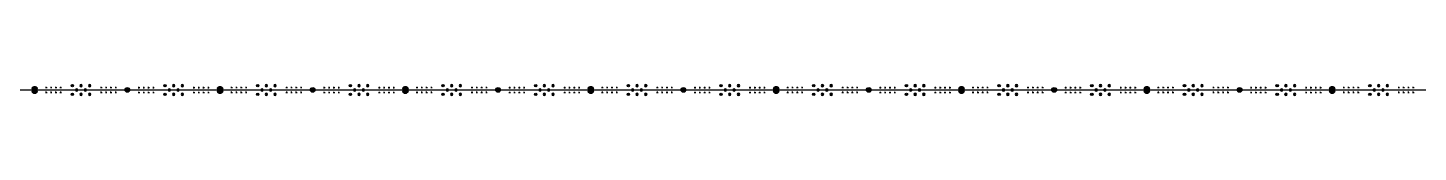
# Model space of a CAD drawing. Header units: feet. Extents: x -132 to 1786, y -308 to 228.
# Drawn here: x 347.4 to 827.5, y 224.3 to 228.1 of the extents above; entities that cross this region are included whole.
import ezdxf

# ---------------------------------------------------------------- set-up
doc = ezdxf.new("R2010")
doc.units = ezdxf.units.FT
doc.header["$MEASUREMENT"] = 0
doc.layers.add('Product (Colored)', color=250, linetype='Continuous')
doc.layers.add('Product (Red Only)', color=1, linetype='Continuous')

# ---------------------------------------------------------------- blocks, each defined once
blk = doc.blocks.new('12m GEPS')
at = {"layer": 'Product (Red Only)', "true_color": 0x000000}
h = blk.add_hatch(color=18, dxfattribs=at)
h.dxf.hatch_style = 1
h.paths.add_polyline_path([(-0.09, 0, 1), (0.09, 0, 1)])
h.paths.add_polyline_path([(0.14, 0.31), (0.14, 0.26), (0.14, 0.21, -0.255267), (0.25, 0, -0.255267), (0.14, -0.21), (0.14, -0.31, 0.654654)])
h.paths.add_polyline_path([(-0.14, 0.31, 0.654654), (-0.14, -0.31), (-0.14, -0.26), (-0.14, -0.21, -0.255267), (-0.25, 0, -0.255267), (-0.14, 0.21)])
at = {"layer": 'Product (Red Only)', "true_color": 0xf8991e}
h = blk.add_hatch(color=30, dxfattribs=at)
h.dxf.hatch_style = 1
edge = h.paths.add_edge_path()
edge.add_arc((0, 0), 0.0878, 0, 360)
edge = h.paths.add_edge_path()
edge.add_arc((0, 0), 0.25, 0, 180)
edge.add_arc((0, 0), 0.25, 180, 360)
at = {"layer": 'Product (Red Only)', "color": 18, "true_color": 0x000000}
for p, q in [((-0.14, 0.31), (-0.14, 0.21)), ((0.14, 0.31), (0.14, 0.26)), ((0.14, 0.31), (0.14, 0.21)), ((-0.14, -0.21), (-0.14, -0.31)), ((-0.14, -0.26), (-0.14, -0.31)), ((0.14, -0.21), (0.14, -0.31)), ((0.14, -0.26), (0.14, -0.31))]:
    blk.add_line(p, q, dxfattribs=at)
for radius in [0.25, 0.0878]:
    blk.add_circle((0, 0), radius, dxfattribs=at)
for start, end in [(113.5782, 246.4218), (121.3323, 238.6677), (293.5782, 66.4218), (301.3323, 58.6677)]:
    blk.add_arc((0, 0), 0.338, start, end, dxfattribs=at)
blk = doc.blocks.new('40 FOOT GEPS')
at = {"layer": 'Product (Red Only)', "color": 18, "true_color": 0x000000}
blk.add_circle((0, 0), 0.25, dxfattribs=at)
blk.add_blockref('12m GEPS', (0, 0), dxfattribs=at)
blk = doc.blocks.new('Purple BSTR')
at = {"layer": 'Product (Colored)', "transparency": 33554687}
h = blk.add_hatch(color=200, dxfattribs=at)
h.dxf.hatch_style = 1
edge = h.paths.add_edge_path()
edge.add_arc((0, 0), 0.025, 0, 360)
at = {"layer": 'Product (Colored)', "color": 200}
for p, q in [((-0.03, 0), (-0.08, 0)), ((0.02, 0), (-0.03, 0)), ((0, 0.08), (0, 0.02)), ((0, 0.02), (0, -0.03)), ((0.08, 0), (0.02, 0)), ((0, -0.03), (0, -0.08))]:
    blk.add_line(p, q, dxfattribs=at)
blk = doc.blocks.new('BSTR Single')
at = {"transparency": 33554687}
h = blk.add_hatch(color=256, dxfattribs=at)
h.dxf.hatch_style = 1
edge = h.paths.add_edge_path()
edge.add_arc((0, 0), 0.025, 0, 360)
for p, q in [((-0.03, 0), (-0.08, 0)), ((0, 0.08), (0, 0.03)), ((0.08, 0), (0.03, 0)), ((0, -0.03), (0, -0.08))]:
    blk.add_line(p, q)
blk.add_blockref('Purple BSTR', (0, 0))
blk = doc.blocks.new('1.5m GEPS')
at = {"layer": 'Product (Red Only)'}
h = blk.add_hatch(color=1, dxfattribs=at)
h.dxf.hatch_style = 1
h.paths.add_polyline_path([(-0.125, 0, 1), (0.125, 0, 1)])
at = {"layer": 'Product (Red Only)', "color": 18, "true_color": 0x000000}
blk.add_circle((0, 0), 0.125, dxfattribs=at)
blk = doc.blocks.new('3 m GEPS')
at = {"layer": 'Product (Red Only)', "true_color": 0xa1e7fc}
h = blk.add_hatch(color=141, dxfattribs=at)
h.dxf.hatch_style = 1
edge = h.paths.add_edge_path(flags=16)
edge.add_arc((0, 0), 0.0458, 0, 360)
edge = h.paths.add_edge_path()
edge.add_arc((0, 0), 0.125, 180, 360)
edge.add_arc((0, 0), 0.125, 0, 180)
at = {"layer": 'Product (Red Only)', "true_color": 0x000000}
h = blk.add_hatch(color=18, dxfattribs=at)
h.dxf.hatch_style = 1
edge = h.paths.add_edge_path()
edge.add_arc((0, 0), 0.0458, 0, 360)
at = {"layer": 'Product (Red Only)', "color": 18, "true_color": 0x000000}
for radius in [0.125, 0.0456]:
    blk.add_circle((0, 0), radius, dxfattribs=at)
blk = doc.blocks.new('20 FOOT GEPS')
at = {"layer": 'Product (Red Only)'}
h = blk.add_hatch(color=3, dxfattribs=at)
h.dxf.hatch_style = 1
h.paths.add_polyline_path([(0.51, 0.65, 0.345381), (-0.51, 0.65), (0, 0.14)])
h.paths.add_polyline_path([(0.65, 0.51), (0.14, 0), (0.65, -0.51, 0.167827), (0.82, 0, 0.167827)])
h.paths.add_polyline_path([(0, -0.14), (-0.51, -0.65, 0.345381), (0.51, -0.65)])
h.paths.add_polyline_path([(-0.65, 0.51, 0.167827), (-0.82, 0, 0.167827), (-0.65, -0.51), (-0.14, 0)])
at = {"layer": 'Product (Red Only)', "true_color": 0x000000}
h = blk.add_hatch(color=18, dxfattribs=at)
h.dxf.hatch_style = 1
h.paths.add_polyline_path([(0.65, 0.51, 0.060218), (0.51, 0.65), (0, 0.14), (-0.51, 0.65, 0.060218), (-0.65, 0.51), (-0.14, 0), (-0.65, -0.51, 0.060218), (-0.51, -0.65), (0, -0.14), (0.51, -0.65, 0.060218), (0.65, -0.51), (0.14, 0)])
at = {"layer": 'Product (Red Only)', "color": 18, "true_color": 0x000000}
for p, q in [((-0.14, 0), (-0.65, 0.51)), ((0, 0.14), (-0.51, 0.65)), ((0, 0.14), (0.51, 0.65)), ((0.14, 0), (0.65, 0.51)), ((0.14, 0), (0.65, -0.51)), ((-0.14, 0), (-0.65, -0.51)), ((0, -0.14), (-0.51, -0.65)), ((0, -0.14), (0.51, -0.65))]:
    blk.add_line(p, q, dxfattribs=at)
blk.add_circle((0, 0), 0.82, dxfattribs=at)

msp = doc.modelspace()

# ---------------------------------------------------------------- linework, layer by layer
at = {"color": 18, "linetype": 'Continuous', "lineweight": 25, "true_color": 0x000000}
msp.add_lwpolyline([(253.792, 226.205), (741.759, 226.205), (1785.727, 226.205)], dxfattribs=at)

# ---------------------------------------------------------------- block references
at = {"color": 18, "true_color": 0x000000, "rotation": 180}
for name, p, xscale, yscale, zscale in [('1.5m GEPS', (362.792, 227.705), 3.333333333333485, 3.333333333333485, 3.333333333333485), ('3 m GEPS', (364.292, 226.205), -3.333333333333485, 3.333333333333485, 3.333333333333417), ('1.5m GEPS', (365.792, 227.705), -3.333333333333485, 3.333333333333485, 3.333333333333417), ('3 m GEPS', (367.292, 226.205), -3.333333333333485, 3.333333333333485, 3.333333333333417), ('1.5m GEPS', (368.792, 227.705), -3.333333333333485, 3.333333333333485, 3.333333333333417), ('1.5m GEPS', (394.792, 227.677), 3.333333333333371, 3.333333333333371, 3.333333333333371), ('3 m GEPS', (396.292, 226.177), -3.333333333333371, 3.333333333333485, 3.333333333333417), ('1.5m GEPS', (397.792, 227.677), -3.333333333333371, 3.333333333333485, 3.333333333333417), ('3 m GEPS', (399.292, 226.177), -3.333333333333371, 3.333333333333485, 3.333333333333417), ('1.5m GEPS', (400.792, 227.677), -3.333333333333371, 3.333333333333485, 3.333333333333417), ('1.5m GEPS', (426.792, 227.705), 3.333333333333485, 3.333333333333485, 3.333333333333485), ('3 m GEPS', (428.292, 226.205), -3.333333333333485, 3.333333333333485, 3.333333333333417), ('1.5m GEPS', (429.792, 227.705), -3.333333333333485, 3.333333333333485, 3.333333333333417), ('3 m GEPS', (431.292, 226.205), -3.333333333333485, 3.333333333333485, 3.333333333333417), ('1.5m GEPS', (432.792, 227.705), -3.333333333333485, 3.333333333333485, 3.333333333333417), ('1.5m GEPS', (458.792, 227.677), 3.333333333333371, 3.333333333333371, 3.333333333333371), ('3 m GEPS', (460.292, 226.177), -3.333333333333371, 3.333333333333485, 3.333333333333417), ('1.5m GEPS', (461.792, 227.677), -3.333333333333371, 3.333333333333485, 3.333333333333417), ('3 m GEPS', (463.292, 226.177), -3.333333333333371, 3.333333333333485, 3.333333333333417), ('1.5m GEPS', (464.792, 227.677), -3.333333333333371, 3.333333333333485, 3.333333333333417), ('1.5m GEPS', (490.792, 227.705), 3.333333333333485, 3.333333333333485, 3.333333333333485), ('3 m GEPS', (492.292, 226.205), -3.333333333333485, 3.333333333333485, 3.333333333333417), ('1.5m GEPS', (493.792, 227.705), -3.333333333333485, 3.333333333333485, 3.333333333333417), ('3 m GEPS', (495.292, 226.205), -3.333333333333485, 3.333333333333485, 3.333333333333417), ('1.5m GEPS', (496.792, 227.705), -3.333333333333485, 3.333333333333485, 3.333333333333417), ('1.5m GEPS', (522.792, 227.677), 3.333333333333371, 3.333333333333371, 3.333333333333371), ('3 m GEPS', (524.292, 226.177), -3.333333333333371, 3.333333333333485, 3.333333333333417), ('1.5m GEPS', (525.792, 227.677), -3.333333333333371, 3.333333333333485, 3.333333333333417), ('3 m GEPS', (527.292, 226.177), -3.333333333333371, 3.333333333333485, 3.333333333333417), ('1.5m GEPS', (528.792, 227.677), -3.333333333333371, 3.333333333333485, 3.333333333333417), ('1.5m GEPS', (554.792, 227.705), 3.333333333333485, 3.333333333333485, 3.333333333333485), ('3 m GEPS', (556.292, 226.205), -3.333333333333485, 3.333333333333485, 3.333333333333417), ('1.5m GEPS', (557.792, 227.705), -3.333333333333485, 3.333333333333485, 3.333333333333417), ('3 m GEPS', (559.292, 226.205), -3.333333333333485, 3.333333333333485, 3.333333333333417), ('1.5m GEPS', (560.792, 227.705), -3.333333333333485, 3.333333333333485, 3.333333333333417), ('1.5m GEPS', (586.792, 227.677), 3.333333333333371, 3.333333333333371, 3.333333333333371), ('3 m GEPS', (588.292, 226.177), -3.333333333333371, 3.333333333333485, 3.333333333333417), ('1.5m GEPS', (589.792, 227.677), -3.333333333333371, 3.333333333333485, 3.333333333333417), ('3 m GEPS', (591.292, 226.177), -3.333333333333371, 3.333333333333485, 3.333333333333417), ('1.5m GEPS', (592.792, 227.677), -3.333333333333371, 3.333333333333485, 3.333333333333417), ('1.5m GEPS', (618.792, 227.705), 3.333333333333485, 3.333333333333485, 3.333333333333485), ('3 m GEPS', (620.292, 226.205), -3.333333333333485, 3.333333333333485, 3.333333333333417), ('1.5m GEPS', (621.792, 227.705), -3.333333333333485, 3.333333333333485, 3.333333333333417), ('3 m GEPS', (623.292, 226.205), -3.333333333333485, 3.333333333333485, 3.333333333333417), ('1.5m GEPS', (624.792, 227.705), -3.333333333333485, 3.333333333333485, 3.333333333333417), ('1.5m GEPS', (650.792, 227.677), 3.333333333333371, 3.333333333333371, 3.333333333333371), ('3 m GEPS', (652.292, 226.177), -3.333333333333371, 3.333333333333485, 3.333333333333417), ('1.5m GEPS', (653.792, 227.677), -3.333333333333371, 3.333333333333485, 3.333333333333417), ('3 m GEPS', (655.292, 226.177), -3.333333333333371, 3.333333333333485, 3.333333333333417), ('1.5m GEPS', (656.792, 227.677), -3.333333333333371, 3.333333333333485, 3.333333333333417), ('1.5m GEPS', (682.792, 227.705), 3.333333333333485, 3.333333333333485, 3.333333333333485), ('3 m GEPS', (684.292, 226.205), -3.333333333333485, 3.333333333333485, 3.333333333333417), ('1.5m GEPS', (685.792, 227.705), -3.333333333333485, 3.333333333333485, 3.333333333333417), ('3 m GEPS', (687.292, 226.205), -3.333333333333485, 3.333333333333485, 3.333333333333417), ('1.5m GEPS', (688.792, 227.705), -3.333333333333485, 3.333333333333485, 3.333333333333417), ('1.5m GEPS', (714.792, 227.677), 3.333333333333371, 3.333333333333371, 3.333333333333371), ('3 m GEPS', (716.292, 226.177), -3.333333333333371, 3.333333333333485, 3.333333333333417), ('1.5m GEPS', (717.792, 227.677), -3.333333333333371, 3.333333333333485, 3.333333333333417), ('3 m GEPS', (719.292, 226.177), -3.333333333333371, 3.333333333333485, 3.333333333333417), ('1.5m GEPS', (720.792, 227.677), -3.333333333333371, 3.333333333333485, 3.333333333333417), ('1.5m GEPS', (746.792, 227.705), 3.333333333333485, 3.333333333333485, 3.333333333333485), ('3 m GEPS', (748.292, 226.205), -3.333333333333485, 3.333333333333485, 3.333333333333417), ('1.5m GEPS', (749.792, 227.705), -3.333333333333485, 3.333333333333485, 3.333333333333417), ('3 m GEPS', (751.292, 226.205), -3.333333333333485, 3.333333333333485, 3.333333333333417), ('1.5m GEPS', (752.792, 227.705), -3.333333333333485, 3.333333333333485, 3.333333333333417), ('1.5m GEPS', (778.792, 227.677), 3.333333333333371, 3.333333333333371, 3.333333333333371), ('3 m GEPS', (780.292, 226.177), -3.333333333333371, 3.333333333333485, 3.333333333333417), ('1.5m GEPS', (781.792, 227.677), -3.333333333333371, 3.333333333333485, 3.333333333333417), ('3 m GEPS', (783.292, 226.177), -3.333333333333371, 3.333333333333485, 3.333333333333417), ('1.5m GEPS', (784.792, 227.677), -3.333333333333371, 3.333333333333485, 3.333333333333417), ('1.5m GEPS', (810.792, 227.705), 3.333333333333485, 3.333333333333485, 3.333333333333485), ('3 m GEPS', (812.292, 226.205), -3.333333333333485, 3.333333333333485, 3.333333333333417), ('1.5m GEPS', (813.792, 227.705), -3.333333333333485, 3.333333333333485, 3.333333333333417), ('3 m GEPS', (815.292, 226.205), -3.333333333333485, 3.333333333333485, 3.333333333333417), ('1.5m GEPS', (816.792, 227.705), -3.333333333333485, 3.333333333333485, 3.333333333333417), ('1.5m GEPS', (362.792, 224.705), 3.333333333333485, 3.333333333333485, 3.333333333333485), ('1.5m GEPS', (365.792, 224.705), -3.333333333333485, 3.333333333333485, 3.333333333333417), ('1.5m GEPS', (368.792, 224.705), -3.333333333333485, 3.333333333333485, 3.333333333333417), ('1.5m GEPS', (394.792, 224.677), 3.333333333333371, 3.333333333333371, 3.333333333333371), ('1.5m GEPS', (397.792, 224.677), -3.333333333333371, 3.333333333333485, 3.333333333333417), ('1.5m GEPS', (400.792, 224.677), -3.333333333333371, 3.333333333333485, 3.333333333333417), ('1.5m GEPS', (426.792, 224.705), 3.333333333333485, 3.333333333333485, 3.333333333333485), ('1.5m GEPS', (429.792, 224.705), -3.333333333333485, 3.333333333333485, 3.333333333333417), ('1.5m GEPS', (432.792, 224.705), -3.333333333333485, 3.333333333333485, 3.333333333333417), ('1.5m GEPS', (458.792, 224.677), 3.333333333333371, 3.333333333333371, 3.333333333333371), ('1.5m GEPS', (461.792, 224.677), -3.333333333333371, 3.333333333333485, 3.333333333333417), ('1.5m GEPS', (464.792, 224.677), -3.333333333333371, 3.333333333333485, 3.333333333333417), ('1.5m GEPS', (490.792, 224.705), 3.333333333333485, 3.333333333333485, 3.333333333333485), ('1.5m GEPS', (493.792, 224.705), -3.333333333333485, 3.333333333333485, 3.333333333333417), ('1.5m GEPS', (496.792, 224.705), -3.333333333333485, 3.333333333333485, 3.333333333333417), ('1.5m GEPS', (522.792, 224.677), 3.333333333333371, 3.333333333333371, 3.333333333333371), ('1.5m GEPS', (525.792, 224.677), -3.333333333333371, 3.333333333333485, 3.333333333333417), ('1.5m GEPS', (528.792, 224.677), -3.333333333333371, 3.333333333333485, 3.333333333333417), ('1.5m GEPS', (554.792, 224.705), 3.333333333333485, 3.333333333333485, 3.333333333333485), ('1.5m GEPS', (557.792, 224.705), -3.333333333333485, 3.333333333333485, 3.333333333333417), ('1.5m GEPS', (560.792, 224.705), -3.333333333333485, 3.333333333333485, 3.333333333333417), ('1.5m GEPS', (586.792, 224.677), 3.333333333333371, 3.333333333333371, 3.333333333333371), ('1.5m GEPS', (589.792, 224.677), -3.333333333333371, 3.333333333333485, 3.333333333333417), ('1.5m GEPS', (592.792, 224.677), -3.333333333333371, 3.333333333333485, 3.333333333333417), ('1.5m GEPS', (618.792, 224.705), 3.333333333333485, 3.333333333333485, 3.333333333333485), ('1.5m GEPS', (621.792, 224.705), -3.333333333333485, 3.333333333333485, 3.333333333333417), ('1.5m GEPS', (624.792, 224.705), -3.333333333333485, 3.333333333333485, 3.333333333333417), ('1.5m GEPS', (650.792, 224.677), 3.333333333333371, 3.333333333333371, 3.333333333333371), ('1.5m GEPS', (653.792, 224.677), -3.333333333333371, 3.333333333333485, 3.333333333333417), ('1.5m GEPS', (656.792, 224.677), -3.333333333333371, 3.333333333333485, 3.333333333333417), ('1.5m GEPS', (682.792, 224.705), 3.333333333333485, 3.333333333333485, 3.333333333333485), ('1.5m GEPS', (685.792, 224.705), -3.333333333333485, 3.333333333333485, 3.333333333333417), ('1.5m GEPS', (688.792, 224.705), -3.333333333333485, 3.333333333333485, 3.333333333333417), ('1.5m GEPS', (714.792, 224.677), 3.333333333333371, 3.333333333333371, 3.333333333333371), ('1.5m GEPS', (717.792, 224.677), -3.333333333333371, 3.333333333333485, 3.333333333333417), ('1.5m GEPS', (720.792, 224.677), -3.333333333333371, 3.333333333333485, 3.333333333333417), ('1.5m GEPS', (746.792, 224.705), 3.333333333333485, 3.333333333333485, 3.333333333333485), ('1.5m GEPS', (749.792, 224.705), -3.333333333333485, 3.333333333333485, 3.333333333333417), ('1.5m GEPS', (752.792, 224.705), -3.333333333333485, 3.333333333333485, 3.333333333333417), ('1.5m GEPS', (778.792, 224.677), 3.333333333333371, 3.333333333333371, 3.333333333333371), ('1.5m GEPS', (781.792, 224.677), -3.333333333333371, 3.333333333333485, 3.333333333333417), ('1.5m GEPS', (784.792, 224.677), -3.333333333333371, 3.333333333333485, 3.333333333333417), ('1.5m GEPS', (810.792, 224.705), 3.333333333333485, 3.333333333333485, 3.333333333333485), ('1.5m GEPS', (813.792, 224.705), -3.333333333333485, 3.333333333333485, 3.333333333333417), ('1.5m GEPS', (816.792, 224.705), -3.333333333333485, 3.333333333333485, 3.333333333333417)]:
    msp.add_blockref(name, p, dxfattribs=dict(at, xscale=xscale, yscale=yscale, zscale=zscale))
at = {"layer": 'Product (Red Only)', "color": 18, "true_color": 0x000000, "xscale": 3.280799999999999, "yscale": 3.280799999999999, "zscale": 3.280799999999999, "rotation": 89.99999999999801}
for p in [(349.792, 226.205), (413.792, 226.205), (477.792, 226.205), (541.792, 226.205), (605.792, 226.205), (669.792, 226.205), (733.792, 226.205), (797.792, 226.205)]:
    msp.add_blockref('40 FOOT GEPS', p, dxfattribs=at)
at = {"layer": 'Product (Red Only)', "xscale": 3.333334000000036, "yscale": 3.333334000000036, "zscale": 3.333334000000036, "rotation": 180}
for p in [(353.792, 227.038), (355.459, 227.038), (357.126, 227.038), (358.792, 227.038), (372.792, 227.038), (374.459, 227.038), (376.126, 227.038), (377.792, 227.038), (385.792, 227.01), (387.459, 227.01), (389.126, 227.01), (390.792, 227.01), (404.792, 227.01), (406.459, 227.01), (408.126, 227.01), (409.792, 227.01), (417.792, 227.038), (419.459, 227.038), (421.126, 227.038), (422.792, 227.038), (436.792, 227.038), (438.459, 227.038), (440.126, 227.038), (441.792, 227.038), (449.792, 227.01), (451.459, 227.01), (453.126, 227.01), (454.792, 227.01), (468.792, 227.01), (470.459, 227.01), (472.126, 227.01), (473.792, 227.01), (481.792, 227.038), (483.459, 227.038), (485.126, 227.038), (486.792, 227.038), (500.792, 227.038), (502.459, 227.038), (504.126, 227.038), (505.792, 227.038), (513.792, 227.01), (515.459, 227.01), (517.126, 227.01), (518.792, 227.01), (532.792, 227.01), (534.459, 227.01), (536.126, 227.01), (537.792, 227.01), (545.792, 227.038), (547.459, 227.038), (549.126, 227.038), (550.792, 227.038), (564.792, 227.038), (566.459, 227.038), (568.126, 227.038), (569.792, 227.038), (577.792, 227.01), (579.459, 227.01), (581.126, 227.01), (582.792, 227.01), (596.792, 227.01), (598.459, 227.01), (600.126, 227.01), (601.792, 227.01), (609.792, 227.038), (611.459, 227.038), (613.126, 227.038), (614.792, 227.038), (628.792, 227.038), (630.459, 227.038), (632.126, 227.038), (633.792, 227.038), (641.792, 227.01), (643.459, 227.01), (645.126, 227.01), (646.792, 227.01), (660.792, 227.01), (662.459, 227.01), (664.126, 227.01), (665.792, 227.01), (673.792, 227.038), (675.459, 227.038), (677.126, 227.038), (678.792, 227.038), (692.792, 227.038), (694.459, 227.038), (696.126, 227.038), (697.792, 227.038), (705.792, 227.01), (707.459, 227.01), (709.126, 227.01), (710.792, 227.01), (724.792, 227.01), (726.459, 227.01), (728.126, 227.01), (729.792, 227.01), (737.792, 227.038), (739.459, 227.038), (741.126, 227.038), (742.792, 227.038), (756.792, 227.038), (758.459, 227.038), (760.126, 227.038), (761.792, 227.038), (769.792, 227.01), (771.459, 227.01), (773.126, 227.01), (774.792, 227.01), (788.792, 227.01), (790.459, 227.01), (792.126, 227.01), (793.792, 227.01), (801.792, 227.038), (803.459, 227.038), (805.126, 227.038), (806.792, 227.038), (820.792, 227.038), (822.459, 227.038), (824.126, 227.038), (825.792, 227.038), (353.792, 225.371), (355.459, 225.371), (357.126, 225.371), (358.792, 225.371), (372.792, 225.371), (374.459, 225.371), (376.126, 225.371), (377.792, 225.371), (385.792, 225.344), (387.459, 225.344), (389.126, 225.344), (390.792, 225.344), (404.792, 225.344), (406.459, 225.344), (408.126, 225.344), (409.792, 225.344), (417.792, 225.371), (419.459, 225.371), (421.126, 225.371), (422.792, 225.371), (436.792, 225.371), (438.459, 225.371), (440.126, 225.371), (441.792, 225.371), (449.792, 225.344), (451.459, 225.344), (453.126, 225.344), (454.792, 225.344), (468.792, 225.344), (470.459, 225.344), (472.126, 225.344), (473.792, 225.344), (481.792, 225.371), (483.459, 225.371), (485.126, 225.371), (486.792, 225.371), (500.792, 225.371), (502.459, 225.371), (504.126, 225.371), (505.792, 225.371), (513.792, 225.344), (515.459, 225.344), (517.126, 225.344), (518.792, 225.344), (532.792, 225.344), (534.459, 225.344), (536.126, 225.344), (537.792, 225.344), (545.792, 225.371), (547.459, 225.371), (549.126, 225.371), (550.792, 225.371), (564.792, 225.371), (566.459, 225.371), (568.126, 225.371), (569.792, 225.371), (577.792, 225.344), (579.459, 225.344), (581.126, 225.344), (582.792, 225.344), (596.792, 225.344), (598.459, 225.344), (600.126, 225.344), (601.792, 225.344), (609.792, 225.371), (611.459, 225.371), (613.126, 225.371), (614.792, 225.371), (628.792, 225.371), (630.459, 225.371), (632.126, 225.371), (633.792, 225.371), (641.792, 225.344), (643.459, 225.344), (645.126, 225.344), (646.792, 225.344), (660.792, 225.344), (662.459, 225.344), (664.126, 225.344), (665.792, 225.344), (673.792, 225.371), (675.459, 225.371), (677.126, 225.371), (678.792, 225.371), (692.792, 225.371), (694.459, 225.371), (696.126, 225.371), (697.792, 225.371), (705.792, 225.344), (707.459, 225.344), (709.126, 225.344), (710.792, 225.344), (724.792, 225.344), (726.459, 225.344), (728.126, 225.344), (729.792, 225.344), (737.792, 225.371), (739.459, 225.371), (741.126, 225.371), (742.792, 225.371), (756.792, 225.371), (758.459, 225.371), (760.126, 225.371), (761.792, 225.371), (769.792, 225.344), (771.459, 225.344), (773.126, 225.344), (774.792, 225.344), (788.792, 225.344), (790.459, 225.344), (792.126, 225.344), (793.792, 225.344), (801.792, 225.371), (803.459, 225.371), (805.126, 225.371), (806.792, 225.371), (820.792, 225.371), (822.459, 225.371), (824.126, 225.371), (825.792, 225.371)]:
    msp.add_blockref('BSTR Single', p, dxfattribs=at)
at = {"layer": 'Product (Red Only)', "color": 18, "true_color": 0x000000, "rotation": 89.99999999999349}
for p in [(381.792, 226.205), (445.792, 226.205), (509.792, 226.205), (573.792, 226.205), (637.792, 226.205), (701.792, 226.205), (765.792, 226.205)]:
    msp.add_blockref('20 FOOT GEPS', p, dxfattribs=at)

doc.saveas('drawing.dxf')
